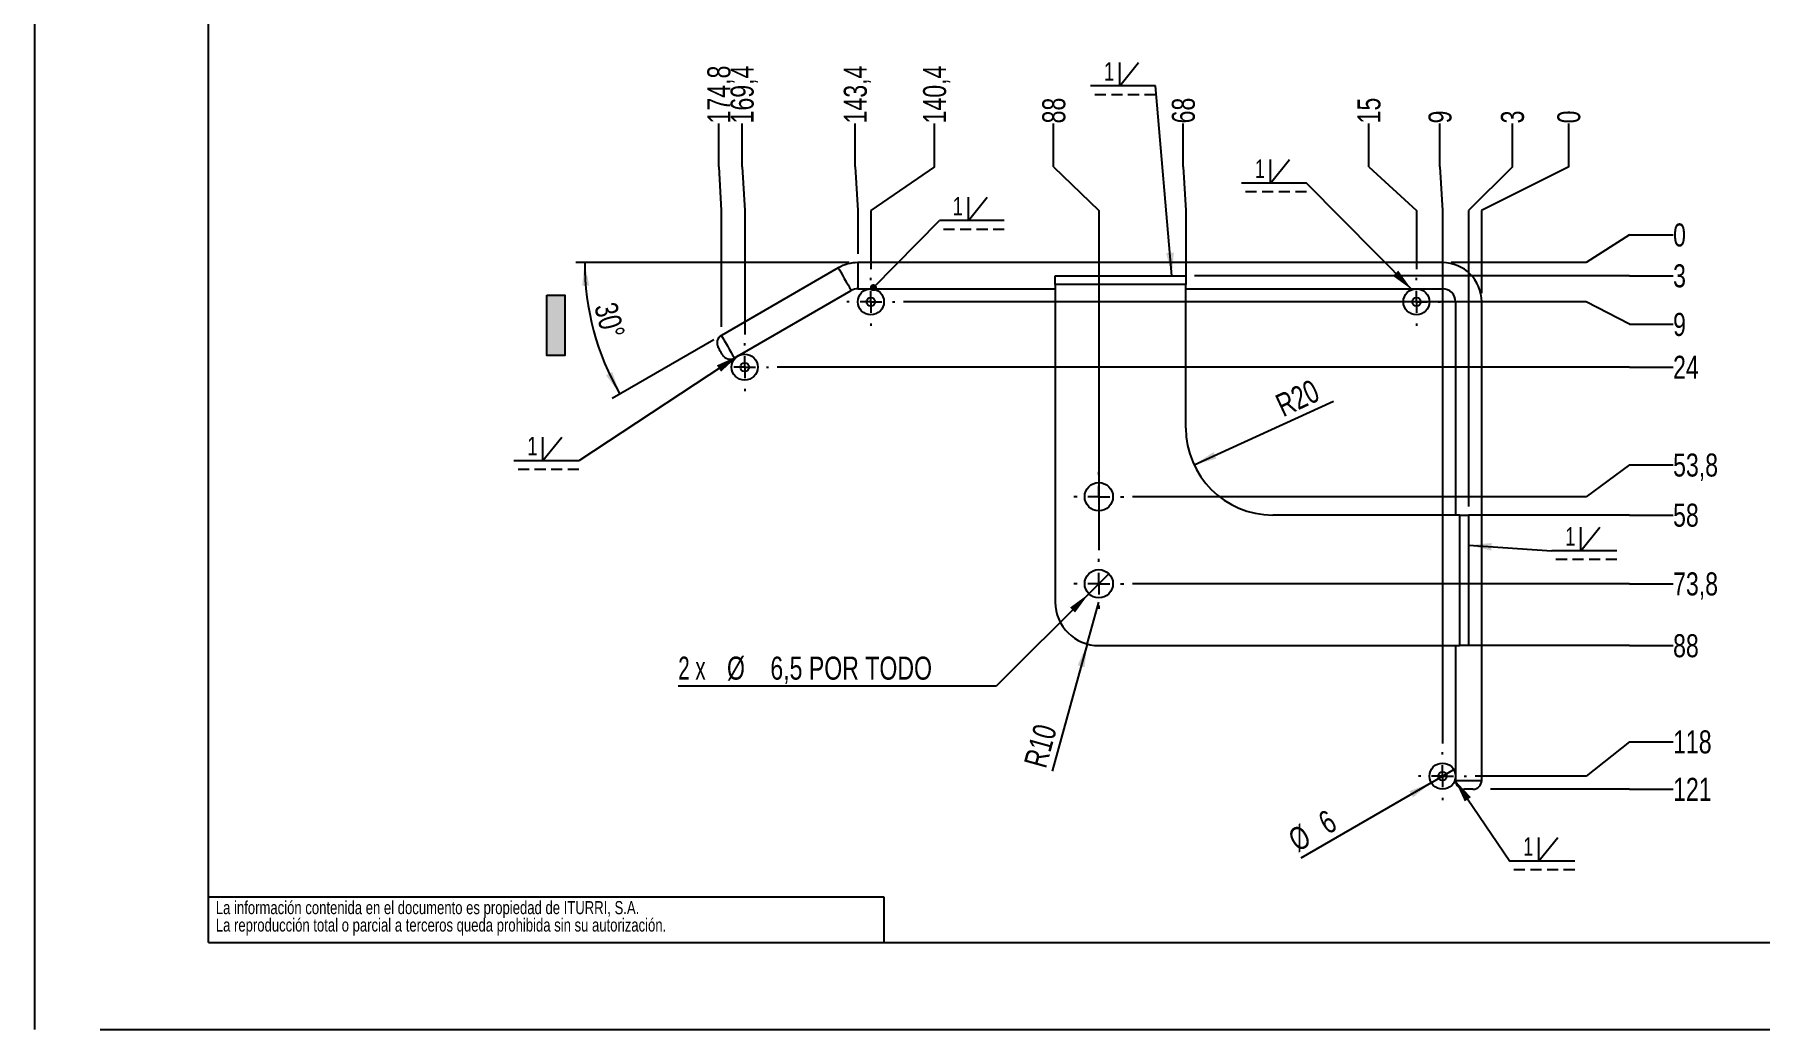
# Model space of a CAD drawing. Extents: x 0 to 992, y 0 to 594.
# Drawn here: x 0 to 396.5, y 0 to 228.6 of the extents above; entities that cross this region are included whole.
import ezdxf

# ---------------------------------------------------------------- set-up
doc = ezdxf.new("R2010")
doc.units = 0
doc.header["$LTSCALE"] = 2
doc.linetypes.add('HIDDEN', pattern=[1.905, 1.27, -0.635])
doc.layers.get('0').update_dxf_attribs({"linetype": 'CONTINUOUS'})
doc.layers.add('FORMATO', color=7, linetype='CONTINUOUS')
doc.layers.add('SLD-0', color=179, linetype='CONTINUOUS')
doc.styles.add('SLDTEXTSTYLE1', font='TXT', dxfattribs={"width": 0.75})
doc.styles.add('SLDTEXTSTYLE2', font='TXT', dxfattribs={"width": 0.666667})
doc.dimstyles.new('SLDDIMSTYLE0', dxfattribs={"dimtxt": 5.291667, "dimasz": 5.291667, "dimexe": 0, "dimexo": 0.0625, "dimgap": 1.322917, "dimtad": 0, "dimtih": 1, "dimtoh": 1, "dimdec": 0, "dimrnd": 1e-09, "dimdsep": 46, "dimtxsty": 'SLDTEXTSTYLE1', "dimblk1": 'NONE', "dimblk2": 'NONE', "dimsah": 1, "dimcen": 0.09, "dimadec": 0, "dimazin": 0, "dimtfac": 1, "dimtdec": 0, "dimtofl": 0, "dimtmove": 0, "dimatfit": 3, "dimldrblk": 'NONE', "dimfxl": 1, "dimtolj": 1, "dimtzin": 12, "dimarcsym": 0})
doc.dimstyles.new('SLDDIMSTYLE1', dxfattribs={"dimtxt": 5.291667, "dimasz": 5.291667, "dimexe": 0, "dimexo": 0.0625, "dimgap": 1.322917, "dimtad": 0, "dimtih": 1, "dimtoh": 1, "dimdec": 1, "dimrnd": 1e-09, "dimzin": 12, "dimdsep": 46, "dimtxsty": 'SLDTEXTSTYLE1', "dimblk1": 'NONE', "dimblk2": 'NONE', "dimsah": 1, "dimcen": 0.09, "dimadec": 0, "dimazin": 0, "dimtfac": 1, "dimtdec": 1, "dimtofl": 0, "dimtmove": 0, "dimatfit": 3, "dimldrblk": 'NONE', "dimfxl": 1, "dimtolj": 1, "dimtzin": 12, "dimarcsym": 0})
doc.dimstyles.new('SLDDIMSTYLE2', dxfattribs={"dimtxt": 5.291667, "dimasz": 5.291667, "dimexe": 0, "dimexo": 0.0625, "dimgap": 1.322917, "dimtad": 1, "dimdec": 1, "dimrnd": 1e-09, "dimzin": 12, "dimdsep": 46, "dimtxsty": 'SLDTEXTSTYLE1', "dimsah": 1, "dimcen": 0, "dimadec": 0, "dimazin": 0, "dimtfac": 1, "dimtdec": 1, "dimtofl": 0, "dimtmove": 0, "dimatfit": 3, "dimfxl": 1, "dimtolj": 1, "dimtzin": 12, "dimarcsym": 0})
doc.dimstyles.new('SLDDIMSTYLE3', dxfattribs={"dimtxt": 0.18, "dimasz": 5.291667, "dimexe": 0, "dimexo": 0.0625, "dimgap": 0, "dimtad": 0, "dimtih": 1, "dimtoh": 1, "dimdec": 0, "dimrnd": 1e-09, "dimzin": 0, "dimdsep": 46, "dimtxsty": 'Standard', "dimsah": 1, "dimcen": 0.09, "dimadec": 0, "dimazin": 0, "dimtfac": 5.291667, "dimtdec": 0, "dimtofl": 0, "dimtmove": 0, "dimatfit": 3, "dimfxl": 1, "dimtolj": 1, "dimtzin": 0, "dimarcsym": 0})
doc.dimstyles.new('SLDDIMSTYLE4', dxfattribs={"dimtxt": 5.291667, "dimasz": 5.291667, "dimexe": 0, "dimexo": 0.0625, "dimgap": 1.322917, "dimtad": 0, "dimtih": 1, "dimtoh": 1, "dimdec": 1, "dimrnd": 1e-09, "dimzin": 12, "dimdsep": 46, "dimtxsty": 'SLDTEXTSTYLE1', "dimblk1": 'NONE', "dimsah": 1, "dimcen": 0, "dimadec": 0, "dimazin": 0, "dimtfac": 1, "dimtdec": 1, "dimtmove": 0, "dimatfit": 3, "dimldrblk": 'NONE', "dimfxl": 1, "dimtolj": 1, "dimtzin": 12, "dimarcsym": 0})
doc.dimstyles.new('SLDDIMSTYLE5', dxfattribs={"dimtxt": 5.291667, "dimasz": 5.291667, "dimexe": 0, "dimexo": 0.0625, "dimgap": 1.322917, "dimtad": 1, "dimdec": 1, "dimrnd": 1e-09, "dimzin": 12, "dimdsep": 46, "dimtxsty": 'SLDTEXTSTYLE1', "dimsah": 1, "dimcen": 0, "dimadec": 0, "dimazin": 0, "dimtfac": 1, "dimtdec": 1, "dimtofl": 0, "dimtmove": 1, "dimatfit": 3, "dimfxl": 1, "dimtolj": 1, "dimtzin": 12, "dimarcsym": 0})
doc.dimstyles.new('SLDDIMSTYLE6', dxfattribs={"dimtxt": 5.291667, "dimasz": 5.291667, "dimexe": 0, "dimexo": 0.0625, "dimgap": 1.322917, "dimtad": 1, "dimdec": 1, "dimrnd": 1e-09, "dimzin": 12, "dimdsep": 46, "dimtxsty": 'SLDTEXTSTYLE1', "dimblk1": 'NONE', "dimsah": 1, "dimcen": 0, "dimadec": 0, "dimazin": 0, "dimtfac": 1, "dimtdec": 1, "dimtmove": 0, "dimatfit": 3, "dimldrblk": 'NONE', "dimfxl": 1, "dimtolj": 1, "dimtzin": 12, "dimarcsym": 0})
doc.dimstyles.new('SLDDIMSTYLE7', dxfattribs={"dimtxt": 5.291667, "dimasz": 5.291667, "dimexe": 0, "dimexo": 0.0625, "dimgap": 1.322917, "dimtad": 1, "dimdec": 4, "dimlfac": 2, "dimzin": 12, "dimdsep": 46, "dimtxsty": 'SLDTEXTSTYLE1', "dimsah": 1, "dimcen": 0.09, "dimadec": 0, "dimazin": 0, "dimtfac": 1, "dimtofl": 0, "dimtmove": 0, "dimatfit": 3, "dimfxl": 1, "dimtolj": 1, "dimtzin": 12, "dimarcsym": 0})
doc.dimstyles.new('SLDDIMSTYLE8', dxfattribs={"dimtxt": 0.18, "dimasz": 1.628205, "dimexe": 0, "dimexo": 0.0625, "dimgap": 0, "dimtad": 0, "dimtih": 1, "dimtoh": 1, "dimdec": 0, "dimrnd": 1e-09, "dimzin": 0, "dimdsep": 46, "dimtxsty": 'Standard', "dimblk1": 'DOT', "dimblk2": 'DOT', "dimsah": 1, "dimcen": 0.09, "dimadec": 0, "dimazin": 0, "dimtfac": 1.628205, "dimtdec": 0, "dimtofl": 0, "dimtmove": 0, "dimatfit": 3, "dimldrblk": 'DOT', "dimfxl": 1, "dimtolj": 1, "dimtzin": 0, "dimarcsym": 0})

# ---------------------------------------------------------------- blocks, each defined once
blk = doc.blocks.new('SW_NOTE_0_3')
at = {"layer": 'SLD-0', "color": 0, "char_height": 3, "attachment_point": 1, "style": 'SLDTEXTSTYLE1'}
for s, insert in [('La información contenida en el documento es propiedad de ITURRI, S.A.', (0, 3.86)), ('La reproducción total o parcial a terceros queda prohibida sin su autorización.', (0, -0.14))]:
    blk.add_mtext(s, dxfattribs=dict(at, insert=insert))
blk = doc.blocks.new('_D_10')
at = {"layer": 'FORMATO', "transparency": 16777216}
for p, q in [((352.64, 198.21), (352.64, 208.21)), ((352.64, 198.21), (332.64, 188.21)), ((332.64, 188.21), (332.64, 169.21))]:
    blk.add_line(p, q, dxfattribs=at)
at = {"layer": 'FORMATO', "transparency": 16777216, "insert": (350.02, 208.21), "char_height": 5.29, "attachment_point": 1, "rotation": 90, "style": 'SLDTEXTSTYLE1'}
blk.add_mtext('0', dxfattribs=at)
blk = doc.blocks.new('_NONE')
blk = doc.blocks.new('_D_11')
at = {"layer": 'FORMATO', "color": 7, "transparency": 16777216}
for p, q in [((339.69, 198.21), (339.69, 208.21)), ((339.69, 198.21), (329.64, 188.21)), ((329.64, 188.21), (329.64, 120.21))]:
    blk.add_line(p, q, dxfattribs=at)
at = {"layer": 'FORMATO', "color": 7, "transparency": 16777216, "insert": (337.07, 208.21), "char_height": 5.29, "attachment_point": 1, "rotation": 90, "style": 'SLDTEXTSTYLE1'}
blk.add_mtext('3', dxfattribs=at)
blk = doc.blocks.new('_D_12')
at = {"layer": 'FORMATO', "color": 7, "transparency": 16777216}
for p, q in [((323.03, 198.21), (323.03, 208.21)), ((323.03, 198.21), (323.64, 188.21)), ((323.64, 188.21), (323.64, 65.71))]:
    blk.add_line(p, q, dxfattribs=at)
at = {"layer": 'FORMATO', "color": 7, "transparency": 16777216, "insert": (320.42, 208.21), "char_height": 5.29, "attachment_point": 1, "rotation": 90, "style": 'SLDTEXTSTYLE1'}
blk.add_mtext('9', dxfattribs=at)
blk = doc.blocks.new('_D_13')
at = {"layer": 'FORMATO', "color": 7, "transparency": 16777216}
for p, q in [((306.68, 198.21), (306.68, 208.21)), ((306.68, 198.21), (317.64, 188.21)), ((317.64, 188.21), (317.64, 174.71))]:
    blk.add_line(p, q, dxfattribs=at)
at = {"layer": 'FORMATO', "color": 7, "transparency": 16777216, "insert": (304.07, 208.21), "char_height": 5.292, "attachment_point": 1, "rotation": 90, "style": 'SLDTEXTSTYLE1'}
blk.add_mtext('15', dxfattribs=at)
blk = doc.blocks.new('_D_14')
at = {"layer": 'FORMATO', "color": 7, "transparency": 16777216}
for p, q in [((264.03, 198.21), (264.03, 208.21)), ((264.03, 198.21), (264.64, 188.21)), ((264.64, 188.21), (264.64, 173.21))]:
    blk.add_line(p, q, dxfattribs=at)
at = {"layer": 'FORMATO', "color": 7, "transparency": 16777216, "insert": (261.42, 208.21), "char_height": 5.292, "attachment_point": 1, "rotation": 90, "style": 'SLDTEXTSTYLE1'}
blk.add_mtext('68', dxfattribs=at)
blk = doc.blocks.new('_D_15')
at = {"layer": 'FORMATO', "color": 7, "transparency": 16777216}
for p, q in [((234.25, 198.21), (234.25, 208.21)), ((234.25, 198.21), (244.64, 188.21)), ((244.64, 188.21), (244.64, 110.18))]:
    blk.add_line(p, q, dxfattribs=at)
at = {"layer": 'FORMATO', "color": 7, "transparency": 16777216, "insert": (231.64, 208.21), "char_height": 5.292, "attachment_point": 1, "rotation": 90, "style": 'SLDTEXTSTYLE1'}
blk.add_mtext('88', dxfattribs=at)
blk = doc.blocks.new('_D_16')
at = {"layer": 'FORMATO', "color": 7, "transparency": 16777216}
for p, q in [((206.86, 198.21), (206.86, 208.21)), ((206.86, 198.21), (192.25, 188.21)), ((192.25, 188.21), (192.25, 174.71))]:
    blk.add_line(p, q, dxfattribs=at)
at = {"layer": 'FORMATO', "color": 7, "transparency": 16777216, "insert": (204.24, 208.21), "char_height": 5.292, "attachment_point": 1, "rotation": 90, "style": 'SLDTEXTSTYLE1'}
blk.add_mtext('140,4', dxfattribs=at)
blk = doc.blocks.new('_D_17')
at = {"layer": 'FORMATO', "color": 7, "transparency": 16777216}
for p, q in [((188.64, 198.21), (188.64, 208.21)), ((188.64, 198.21), (189.25, 188.21)), ((189.25, 188.21), (189.25, 178.21))]:
    blk.add_line(p, q, dxfattribs=at)
at = {"layer": 'FORMATO', "color": 7, "transparency": 16777216, "insert": (186.02, 208.21), "char_height": 5.292, "attachment_point": 1, "rotation": 90, "style": 'SLDTEXTSTYLE1'}
blk.add_mtext('143,4', dxfattribs=at)
blk = doc.blocks.new('_D_18')
at = {"layer": 'FORMATO', "color": 7, "transparency": 16777216}
for p, q in [((162.63, 198.21), (162.63, 208.21)), ((162.63, 198.21), (163.24, 188.21)), ((163.24, 188.21), (163.24, 159.7))]:
    blk.add_line(p, q, dxfattribs=at)
at = {"layer": 'FORMATO', "color": 7, "transparency": 16777216, "insert": (160.01, 208.21), "char_height": 5.292, "attachment_point": 1, "rotation": 90, "style": 'SLDTEXTSTYLE1'}
blk.add_mtext('169,4', dxfattribs=at)
blk = doc.blocks.new('_D_19')
at = {"layer": 'FORMATO', "color": 7, "transparency": 16777216}
for p, q in [((157.27, 198.21), (157.27, 208.21)), ((157.27, 198.21), (157.87, 188.21)), ((157.87, 188.21), (157.87, 161.49))]:
    blk.add_line(p, q, dxfattribs=at)
at = {"layer": 'FORMATO', "color": 7, "transparency": 16777216, "insert": (154.65, 208.21), "char_height": 5.292, "attachment_point": 1, "rotation": 90, "style": 'SLDTEXTSTYLE1'}
blk.add_mtext('174,8', dxfattribs=at)
blk = doc.blocks.new('_D_20')
at = {"layer": 'FORMATO', "transparency": 16777216}
for p, q in [((366.64, 182.61), (356.64, 176.21)), ((366.64, 182.61), (376.64, 182.61)), ((356.64, 176.21), (325.64, 176.21))]:
    blk.add_line(p, q, dxfattribs=at)
at = {"layer": 'FORMATO', "transparency": 16777216, "insert": (376.64, 185.22), "char_height": 5.29, "attachment_point": 1, "style": 'SLDTEXTSTYLE1'}
blk.add_mtext('0', dxfattribs=at)
blk = doc.blocks.new('_D_21')
at = {"layer": 'FORMATO', "color": 7, "transparency": 16777216}
for p, q in [((356.64, 173.21), (266.64, 173.21)), ((366.64, 173.21), (356.64, 173.21)), ((366.64, 173.21), (376.64, 173.21))]:
    blk.add_line(p, q, dxfattribs=at)
at = {"layer": 'FORMATO', "color": 7, "transparency": 16777216, "insert": (376.64, 175.83), "char_height": 5.29, "attachment_point": 1, "style": 'SLDTEXTSTYLE1'}
blk.add_mtext('3', dxfattribs=at)
blk = doc.blocks.new('_D_22')
at = {"layer": 'FORMATO', "color": 7, "transparency": 16777216}
for p, q in [((356.64, 167.21), (199.75, 167.21)), ((366.64, 162.04), (356.64, 167.21)), ((366.64, 162.04), (376.64, 162.04))]:
    blk.add_line(p, q, dxfattribs=at)
at = {"layer": 'FORMATO', "color": 7, "transparency": 16777216, "insert": (376.64, 164.66), "char_height": 5.29, "attachment_point": 1, "style": 'SLDTEXTSTYLE1'}
blk.add_mtext('9', dxfattribs=at)
blk = doc.blocks.new('_D_23')
at = {"layer": 'FORMATO', "color": 7, "transparency": 16777216}
for p, q in [((356.64, 152.2), (170.74, 152.2)), ((366.64, 152.2), (356.64, 152.2)), ((366.64, 152.2), (376.64, 152.2))]:
    blk.add_line(p, q, dxfattribs=at)
at = {"layer": 'FORMATO', "color": 7, "transparency": 16777216, "insert": (376.64, 154.81), "char_height": 5.292, "attachment_point": 1, "style": 'SLDTEXTSTYLE1'}
blk.add_mtext('24', dxfattribs=at)
blk = doc.blocks.new('_D_24')
at = {"layer": 'FORMATO', "color": 7, "transparency": 16777216}
for p, q in [((366.64, 129.73), (356.64, 122.43)), ((366.64, 129.73), (376.64, 129.73)), ((356.64, 122.43), (252.39, 122.43))]:
    blk.add_line(p, q, dxfattribs=at)
at = {"layer": 'FORMATO', "color": 7, "transparency": 16777216, "insert": (376.64, 132.35), "char_height": 5.292, "attachment_point": 1, "style": 'SLDTEXTSTYLE1'}
blk.add_mtext('53,8', dxfattribs=at)
blk = doc.blocks.new('_D_25')
at = {"layer": 'FORMATO', "color": 7, "transparency": 16777216}
for p, q in [((356.64, 118.21), (329.64, 118.21)), ((366.64, 118.21), (356.64, 118.21)), ((366.64, 118.21), (376.64, 118.21))]:
    blk.add_line(p, q, dxfattribs=at)
at = {"layer": 'FORMATO', "color": 7, "transparency": 16777216, "insert": (376.64, 120.83), "char_height": 5.292, "attachment_point": 1, "style": 'SLDTEXTSTYLE1'}
blk.add_mtext('58', dxfattribs=at)
blk = doc.blocks.new('_D_26')
at = {"layer": 'FORMATO', "color": 7, "transparency": 16777216}
for p, q in [((356.64, 102.43), (252.39, 102.43)), ((366.64, 102.43), (356.64, 102.43)), ((366.64, 102.43), (376.64, 102.43))]:
    blk.add_line(p, q, dxfattribs=at)
at = {"layer": 'FORMATO', "color": 7, "transparency": 16777216, "insert": (376.64, 105.04), "char_height": 5.292, "attachment_point": 1, "style": 'SLDTEXTSTYLE1'}
blk.add_mtext('73,8', dxfattribs=at)
blk = doc.blocks.new('_D_27')
at = {"layer": 'FORMATO', "color": 7, "transparency": 16777216}
for p, q in [((356.64, 88.21), (329.64, 88.21)), ((366.64, 88.21), (356.64, 88.21)), ((366.64, 88.21), (376.64, 88.21))]:
    blk.add_line(p, q, dxfattribs=at)
at = {"layer": 'FORMATO', "color": 7, "transparency": 16777216, "insert": (376.64, 90.83), "char_height": 5.292, "attachment_point": 1, "style": 'SLDTEXTSTYLE1'}
blk.add_mtext('88', dxfattribs=at)
blk = doc.blocks.new('_D_28')
at = {"layer": 'FORMATO', "color": 7, "transparency": 16777216}
for p, q in [((366.64, 66.13), (356.64, 58.21)), ((366.64, 66.13), (376.64, 66.13)), ((356.64, 58.21), (331.14, 58.21))]:
    blk.add_line(p, q, dxfattribs=at)
at = {"layer": 'FORMATO', "color": 7, "transparency": 16777216, "insert": (376.64, 68.74), "char_height": 5.292, "attachment_point": 1, "style": 'SLDTEXTSTYLE1'}
blk.add_mtext('118', dxfattribs=at)
blk = doc.blocks.new('_D_29')
at = {"layer": 'FORMATO', "color": 7, "transparency": 16777216}
for p, q in [((356.64, 55.21), (334.64, 55.21)), ((366.64, 55.21), (356.64, 55.21)), ((366.64, 55.21), (376.64, 55.21))]:
    blk.add_line(p, q, dxfattribs=at)
at = {"layer": 'FORMATO', "color": 7, "transparency": 16777216, "insert": (376.64, 57.83), "char_height": 5.292, "attachment_point": 1, "style": 'SLDTEXTSTYLE1'}
blk.add_mtext('121', dxfattribs=at)
blk = doc.blocks.new('_D_30')
at = {"layer": 'FORMATO', "transparency": 16777216}
for p, q in [((246.94, 104.72), (242.34, 100.13)), ((242.34, 100.13), (221.08, 78.86)), ((221.08, 78.86), (147.97, 78.86))]:
    blk.add_line(p, q, dxfattribs=at)
blk.add_solid([(242.34, 100.13), (238.03, 96.96), (239.18, 95.81)], dxfattribs=at)
at = {"layer": 'FORMATO', "transparency": 16777216, "attachment_point": 1}
for s, insert, char_height, style in [('2 x', (147.97, 85.68), 5.292, 'SLDTEXTSTYLE2'), ('%%c', (159.17, 85.68), 5.292, 'SLDTEXTSTYLE1'), ('6,5 POR TODO', (169.14, 85.68), 5.2917, 'SLDTEXTSTYLE1')]:
    blk.add_mtext(s, dxfattribs=dict(at, insert=insert, char_height=char_height, style=style))
blk = doc.blocks.new('_D_31')
at = {"layer": 'FORMATO', "color": 7, "transparency": 16777216}
for q in [(244.64, 98.21), (233.89, 59.37)]:
    blk.add_line((241.98, 88.58), q, dxfattribs=at)
blk.add_solid([(241.98, 88.58), (239.78, 83.69), (241.35, 83.26)], dxfattribs=at)
at = {"layer": 'FORMATO', "color": 7, "transparency": 16777216, "insert": (227.35, 61.18), "char_height": 5.292, "attachment_point": 1, "rotation": 74.5345, "style": 'SLDTEXTSTYLE1'}
blk.add_mtext('R10', dxfattribs=at)
blk = doc.blocks.new('_D_32')
at = {"layer": 'FORMATO', "color": 7, "transparency": 16777216}
blk.add_line((266.52, 129.75), (298.61, 144.38), dxfattribs=at)
blk.add_solid([(266.52, 129.75), (271.68, 131.2), (271, 132.68)], dxfattribs=at)
at = {"layer": 'FORMATO', "color": 7, "transparency": 16777216, "insert": (284.76, 145.44), "char_height": 5.292, "attachment_point": 1, "rotation": 25.0482, "style": 'SLDTEXTSTYLE1'}
blk.add_mtext('R20', dxfattribs=at)
blk = doc.blocks.new('_D_33')
at = {"layer": 'FORMATO', "color": 7, "transparency": 16777216}
for q in [(326.24, 59.71), (291.05, 39.39)]:
    blk.add_line((321.04, 56.71), q, dxfattribs=at)
blk.add_solid([(321.04, 56.71), (316.05, 54.77), (316.87, 53.36)], dxfattribs=at)
at = {"layer": 'FORMATO', "color": 7, "transparency": 16777216, "attachment_point": 1, "rotation": 30, "style": 'SLDTEXTSTYLE1'}
for s, insert, char_height in [('6', (294.57, 49.26), 5.29), ('%%c', (287.66, 45.27), 5.292)]:
    blk.add_mtext(s, dxfattribs=dict(at, insert=insert, char_height=char_height))
blk = doc.blocks.new('_D_34')
at = {"layer": 'FORMATO', "color": 7, "transparency": 16777216}
for p, q in [((187.25, 176.21), (124.46, 176.21)), ((156.14, 158.49), (132.81, 145.02))]:
    blk.add_line(p, q, dxfattribs=at)
blk.add_arc((186.84, 176.21), 60.38, 180, 210, dxfattribs=at)
for points in [[(126.46, 176.21), (125.87, 170.89), (127.5, 170.96)], [(134.55, 146.02), (132.83, 151.09), (131.38, 150.34)]]:
    blk.add_solid(points, dxfattribs=at)
at = {"layer": 'FORMATO', "color": 7, "transparency": 16777216, "insert": (133.73, 167.49), "char_height": 5.292, "attachment_point": 1, "rotation": 285, "style": 'SLDTEXTSTYLE1'}
blk.add_mtext('30°', dxfattribs=at)
blk = doc.blocks.new('SW_CENTERMARKSYMBOL_3')
at = {"layer": 'FORMATO', "color": 0}
for p, q in [((0, 5), (0, 5.75)), ((-5, 0), (-5.75, 0)), ((0, 0), (-2.5, 0)), ((0, 0), (0, 2.5)), ((0, 0), (0, -2.5)), ((0, 0), (2.5, 0)), ((5, 0), (5.75, 0)), ((0, -5), (0, -5.75))]:
    blk.add_line(p, q, dxfattribs=at)
blk = doc.blocks.new('SW_CENTERMARKSYMBOL_4')
at = {"layer": 'FORMATO', "color": 0}
for p, q in [((0, 5), (0, 5.75)), ((-5, 0), (-5.75, 0)), ((0, 0), (-2.5, 0)), ((0, 0), (0, 2.5)), ((0, 0), (0, -2.5)), ((0, 0), (2.5, 0)), ((5, 0), (5.75, 0)), ((0, -5), (0, -5.75))]:
    blk.add_line(p, q, dxfattribs=at)
blk = doc.blocks.new('SW_CENTERMARKSYMBOL_5')
at = {"layer": 'FORMATO', "color": 0}
for p, q in [((0, 5), (0, 5.5)), ((-5, 0), (-5.5, 0)), ((0, 0), (-2.5, 0)), ((0, 0), (0, 2.5)), ((0, 0), (0, -2.5)), ((0, 0), (2.5, 0)), ((5, 0), (5.5, 0)), ((0, -5), (0, -5.5))]:
    blk.add_line(p, q, dxfattribs=at)
blk = doc.blocks.new('SW_CENTERMARKSYMBOL_6')
at = {"layer": 'FORMATO', "color": 0}
for p, q in [((0, 5), (0, 5.5)), ((-5, 0), (-5.5, 0)), ((0, 0), (-2.5, 0)), ((0, 0), (0, 2.5)), ((0, 0), (0, -2.5)), ((0, 0), (2.5, 0)), ((5, 0), (5.5, 0)), ((0, -5), (0, -5.5))]:
    blk.add_line(p, q, dxfattribs=at)
blk = doc.blocks.new('SW_CENTERMARKSYMBOL_7')
at = {"layer": 'FORMATO', "color": 0}
for p, q in [((0, 5), (0, 5.5)), ((-5, 0), (-5.5, 0)), ((0, 0), (-2.5, 0)), ((0, 0), (0, 2.5)), ((0, 0), (0, -2.5)), ((0, 0), (2.5, 0)), ((5, 0), (5.5, 0)), ((0, -5), (0, -5.5))]:
    blk.add_line(p, q, dxfattribs=at)
blk = doc.blocks.new('SW_CENTERMARKSYMBOL_8')
at = {"layer": 'FORMATO', "color": 0}
for p, q in [((0, 5), (0, 5.5)), ((-5, 0), (-5.5, 0)), ((0, 0), (-2.5, 0)), ((0, 0), (0, 2.5)), ((0, 0), (0, -2.5)), ((0, 0), (2.5, 0)), ((5, 0), (5.5, 0)), ((0, -5), (0, -5.5))]:
    blk.add_line(p, q, dxfattribs=at)
blk = doc.blocks.new('SW_SYMBOL_WELD_BUSB')
at = {"layer": 'FORMATO', "color": 0}
for q in [(400, 2000), (2000, 2000)]:
    blk.add_line((400, 0), q, dxfattribs=at)
blk = doc.blocks.new('SW_WELDSYMBOL_2')
at = {"layer": 'FORMATO', "color": 0}
blk.add_line((0, 0), (-14.93, 0), dxfattribs=at)
at = {"layer": 'FORMATO', "color": 0, "linetype": 'HIDDEN'}
blk.add_line((0, -2), (-14.93, -2), dxfattribs=at)
at = {"layer": 'FORMATO', "color": 0, "xscale": 0.0027037109375, "yscale": 0.0027037109375, "zscale": 0.0027037109375}
blk.add_blockref('SW_SYMBOL_WELD_BUSB', (-9.32, 0.02), dxfattribs=at)
at = {"layer": 'FORMATO', "color": 0, "insert": (-11.86, 5.46), "char_height": 4.23, "attachment_point": 1, "style": 'SLDTEXTSTYLE1'}
blk.add_mtext('1', dxfattribs=at)
blk = doc.blocks.new('SW_WELDSYMBOL_3')
at = {"layer": 'FORMATO', "color": 0}
blk.add_line((14.93, 0), (0, 0), dxfattribs=at)
at = {"layer": 'FORMATO', "color": 0, "linetype": 'HIDDEN'}
blk.add_line((14.93, -2), (0, -2), dxfattribs=at)
at = {"layer": 'FORMATO', "color": 0, "xscale": 0.0027037109375, "yscale": 0.0027037109375, "zscale": 0.0027037109375}
blk.add_blockref('SW_SYMBOL_WELD_BUSB', (5.61, 0.02), dxfattribs=at)
at = {"layer": 'FORMATO', "color": 0, "insert": (3.07, 5.46), "char_height": 4.23, "attachment_point": 1, "style": 'SLDTEXTSTYLE1'}
blk.add_mtext('1', dxfattribs=at)
blk = doc.blocks.new('_DOT')
at = {"color": 0, "linetype": 'ByBlock'}
blk.add_line((-0.5, 0), (-1, 0), dxfattribs=at)
at = {"color": 0, "linetype": 'ByBlock', "const_width": 0.5}
blk.add_lwpolyline([(-0.25, 0, 1), (0.25, 0, 1)], format="xyb", close=True, dxfattribs=at)
blk = doc.blocks.new('SW_WELDSYMBOL_4')
at = {"layer": 'FORMATO', "color": 0}
blk.add_line((0, 0), (-14.93, 0), dxfattribs=at)
at = {"layer": 'FORMATO', "color": 0, "linetype": 'HIDDEN'}
blk.add_line((0, -2), (-14.93, -2), dxfattribs=at)
at = {"layer": 'FORMATO', "color": 0, "xscale": 0.0027037109375, "yscale": 0.0027037109375, "zscale": 0.0027037109375}
blk.add_blockref('SW_SYMBOL_WELD_BUSB', (-9.32, 0.02), dxfattribs=at)
at = {"layer": 'FORMATO', "color": 0, "insert": (-11.86, 5.46), "char_height": 4.23, "attachment_point": 1, "style": 'SLDTEXTSTYLE1'}
blk.add_mtext('1', dxfattribs=at)
blk = doc.blocks.new('SW_WELDSYMBOL_5')
at = {"layer": 'FORMATO', "color": 0}
blk.add_line((14.93, 0), (0, 0), dxfattribs=at)
at = {"layer": 'FORMATO', "color": 0, "linetype": 'HIDDEN'}
blk.add_line((14.93, -2), (0, -2), dxfattribs=at)
at = {"layer": 'FORMATO', "color": 0, "xscale": 0.0027037109375, "yscale": 0.0027037109375, "zscale": 0.0027037109375}
blk.add_blockref('SW_SYMBOL_WELD_BUSB', (5.61, 0.02), dxfattribs=at)
at = {"layer": 'FORMATO', "color": 0, "insert": (3.07, 5.46), "char_height": 4.23, "attachment_point": 1, "style": 'SLDTEXTSTYLE1'}
blk.add_mtext('1', dxfattribs=at)
blk = doc.blocks.new('SW_WELDSYMBOL_6')
at = {"layer": 'FORMATO', "color": 0}
blk.add_line((14.93, 0), (0, 0), dxfattribs=at)
at = {"layer": 'FORMATO', "color": 0, "linetype": 'HIDDEN'}
blk.add_line((14.93, -2), (0, -2), dxfattribs=at)
at = {"layer": 'FORMATO', "color": 0, "xscale": 0.0027037109375, "yscale": 0.0027037109375, "zscale": 0.0027037109375}
blk.add_blockref('SW_SYMBOL_WELD_BUSB', (5.61, 0.02), dxfattribs=at)
at = {"layer": 'FORMATO', "color": 0, "insert": (3.07, 5.46), "char_height": 4.23, "attachment_point": 1, "style": 'SLDTEXTSTYLE1'}
blk.add_mtext('1', dxfattribs=at)
blk = doc.blocks.new('SW_WELDSYMBOL_7')
at = {"layer": 'FORMATO', "color": 0}
blk.add_line((0, 0), (-14.93, 0), dxfattribs=at)
at = {"layer": 'FORMATO', "color": 0, "linetype": 'HIDDEN'}
blk.add_line((0, -2), (-14.93, -2), dxfattribs=at)
at = {"layer": 'FORMATO', "color": 0, "xscale": 0.0027037109375, "yscale": 0.0027037109375, "zscale": 0.0027037109375}
blk.add_blockref('SW_SYMBOL_WELD_BUSB', (-9.32, 0.02), dxfattribs=at)
at = {"layer": 'FORMATO', "color": 0, "insert": (-11.86, 5.46), "char_height": 4.23, "attachment_point": 1, "style": 'SLDTEXTSTYLE1'}
blk.add_mtext('1', dxfattribs=at)

msp = doc.modelspace()

# ---------------------------------------------------------------- hatches: boundary and pattern name
h = msp.add_hatch(color=256)
h.set_gradient(color1=(0, 255, 0), color2=(0, 255, 0), tint=1)
h.paths.add_polyline_path([(121.899872, 168.775885), (117.794091, 168.775885), (117.794091, 154.847265), (121.899872, 154.847265)])

# ---------------------------------------------------------------- linework, layer by layer
at = {"color": 7, "linetype": 'Continuous'}
for p, q in [((0, 594), (0, -0.002698)), ((40, 20), (40, 574)), ((184.749997, 175.007255), (157.874352, 159.490594)), ((323.642302, 176.213027), (189.249999, 176.213027)), ((234.642303, 171.213025), (234.642303, 173.213029)), ((234.642303, 173.213029), (264.642305, 173.213029)), ((264.642305, 171.213025), (234.642303, 171.213025)), ((234.642303, 171.213025), (234.642303, 98.213029)), ((264.642305, 173.213029), (264.642305, 171.213025)), ((264.642305, 138.213025), (264.642305, 171.213025)), ((161.740384, 154.794441), (187.750003, 169.811101)), ((189.249999, 170.21303), (192.24999, 170.21303)), ((192.24999, 170.21303), (234.642303, 170.21303)), ((264.642305, 170.21303), (317.642302, 170.21303)), ((317.642302, 170.21303), (323.642302, 170.21303)), ((326.642302, 167.213031), (326.642302, 118.213029)), ((332.642302, 57.213028), (332.642302, 167.213031)), ((160.874358, 154.294447), (161.740384, 154.794441)), ((327.642302, 118.213029), (284.6423, 118.213029)), ((327.642302, 88.213028), (327.642302, 118.213029)), ((327.642302, 118.213029), (329.642302, 118.213029)), ((329.642302, 118.213029), (329.642302, 88.213028)), ((244.642301, 88.213028), (327.642302, 88.213028)), ((326.642302, 88.213028), (326.642302, 58.213028)), ((329.642302, 88.213028), (327.642302, 88.213028)), ((326.642302, 58.213028), (326.642302, 57.213028)), ((330.642302, 55.213028), (328.642302, 55.213028)), ((40, 20), (820, 20)), ((15.061237, 0), (840, 0))]:
    msp.add_line(p, q, dxfattribs=at)
at = {"color": 8, "linetype": 'Continuous'}
for p, q in [((189.249999, 176.213027), (189.249999, 170.21303)), ((323.642302, 176.213027), (323.642302, 170.21303)), ((332.642302, 167.213031), (326.642302, 167.213031)), ((326.642302, 57.213028), (332.642302, 57.213028))]:
    msp.add_line(p, q, dxfattribs=at)
at = {"color": 8, "linetype": 'Continuous', "flags": 128}
for points in [[(184.749997, 175.007255), (184.816635, 174.891831), (185.010633, 174.55581), (185.314766, 174.029053), (185.701988, 173.358367), (186.137906, 172.603333), (186.583779, 171.831058), (186.999998, 171.11014), (187.349579, 170.504653), (187.601453, 170.068392), (187.733239, 169.840121), (187.750003, 169.811101)], [(157.874352, 159.490594), (157.94099, 159.37517), (158.134988, 159.039148), (158.439121, 158.512392), (158.826343, 157.841706), (159.262261, 157.086672), (159.708134, 156.314397), (160.124353, 155.593478), (160.473934, 154.987992), (160.725809, 154.551731), (160.857594, 154.32346), (160.874358, 154.294447)]]:
    msp.add_lwpolyline(points, dxfattribs=at)
msp.add_lwpolyline([(117.794091, 168.775885), (121.899872, 168.775885), (121.899872, 154.847265), (117.794091, 154.847265)], close=True)
at = {"color": 7, "linetype": 'Continuous', "flags": 128}
msp.add_lwpolyline([(158.142305, 155.026497), (158.104247, 155.092419), (157.995856, 155.280144), (157.833642, 155.561106), (157.642296, 155.892522), (157.450965, 156.223932), (157.288751, 156.504893), (157.18036, 156.692625), (157.142303, 156.758548)], dxfattribs=at)
at = {"color": 7, "linetype": 'Continuous'}
for centre, radius in [((192.249997, 167.213028), 3), ((192.249997, 167.213028), 1), ((317.642302, 167.213028), 3), ((317.642302, 167.213028), 1), ((163.240378, 152.196367), 3), ((163.240378, 152.196367), 1), ((244.642302, 122.426347), 3.25), ((244.642302, 102.426347), 3.25), ((323.642302, 58.213028), 3), ((323.642302, 58.213028), 1)]:
    msp.add_circle(centre, radius, dxfattribs=at)
for centre, radius, start, end in [((189.249997, 167.213028), 9, 90, 120), ((323.642302, 167.213028), 9, 0, 90), ((189.249997, 167.213028), 3, 90, 120), ((323.642302, 167.213028), 3, 0, 90), ((158.874353, 157.758545), 2, 120, 210), ((159.874353, 156.026494), 2, 210, 300), ((284.642302, 138.213028), 20, 180, 270), ((244.642302, 98.213028), 10, 180, 270), ((328.642302, 57.213028), 2, 180, 270), ((330.642302, 57.213028), 2, 270, 0)]:
    msp.add_arc(centre, radius, start, end, dxfattribs=at)
at = {"layer": 'SLD-0'}
for p, q in [((40.004436, 30.490309), (195.257346, 30.490309)), ((195.257346, 30.490309), (195.257346, 20))]:
    msp.add_line(p, q, dxfattribs=at)

# ---------------------------------------------------------------- block references
at = {"layer": 'FORMATO', "color": 7}
for name, p in [('SW_WELDSYMBOL_2', (257.689086, 216.807236)), ('SW_WELDSYMBOL_7', (292.350853, 194.457994)), ('SW_WELDSYMBOL_3', (207.981637, 185.864319)), ('SW_CENTERMARKSYMBOL_6', (192.249997, 167.213028)), ('SW_CENTERMARKSYMBOL_5', (317.642302, 167.213028)), ('SW_CENTERMARKSYMBOL_7', (163.240378, 152.196367)), ('SW_WELDSYMBOL_4', (125.118377, 130.691028)), ('SW_CENTERMARKSYMBOL_3', (244.642302, 122.426347)), ('SW_WELDSYMBOL_5', (348.763627, 109.970737)), ('SW_CENTERMARKSYMBOL_4', (244.642302, 102.426347)), ('SW_CENTERMARKSYMBOL_8', (323.642302, 58.213028)), ('SW_WELDSYMBOL_6', (339.094029, 38.699076))]:
    msp.add_blockref(name, p, dxfattribs=at)
at = {"layer": 'SLD-0'}
msp.add_blockref('SW_NOTE_0_3', (41.675668, 25.638409), dxfattribs=at)

# ---------------------------------------------------------------- dimensions: what is measured, and where the dimension line sits
at = {"layer": 'FORMATO', "color": 7}
for feature_location, offset, dtype, origin, picture, middle in [((157.874353, 159.490596), (-0.608759, 48.722432), 1, (332.642302, 167.213028), '_D_19', (157.265594, 217.007975)), ((163.240378, 157.696367), (-0.608759, 50.51666), 1, (332.642302, 167.213028), '_D_18', (162.631619, 217.007975)), ((189.249997, 176.213028), (-0.608759, 32), 1, (332.642302, 167.213028), '_D_17', (188.641238, 217.007975)), ((192.249997, 172.713028), (14.610223, 35.5), 1, (332.642302, 167.213028), '_D_16', (206.860221, 217.007975)), ((244.642302, 108.176347), (-10.388759, 100.036681), 1, (332.642302, 167.213028), '_D_15', (234.253543, 212.122982)), ((264.642302, 171.213028), (-0.608759, 37), 1, (332.642302, 167.213028), '_D_14', (264.033543, 212.122982)), ((317.642302, 172.713028), (-10.957667, 35.5), 1, (332.642302, 167.213028), '_D_13', (306.684635, 212.122982)), ((323.642302, 63.713028), (-0.608759, 144.5), 1, (332.642302, 167.213028), '_D_12', (323.033543, 210.168005)), ((329.642302, 118.213028), (10.044528, 90), 1, (332.642302, 167.213028), '_D_11', (339.686831, 210.168005)), ((168.740378, 152.196367), (207.901924, 0), 0, (323.642302, 176.213028), '_D_23', (380.552256, 152.196367)), ((197.749997, 167.213028), (178.892305, -5.174454), 0, (323.642302, 176.213028), '_D_22', (378.597279, 162.038574)), ((250.392302, 122.426347), (126.25, 7.305112), 0, (323.642302, 176.213028), '_D_24', (383.482271, 129.731459)), ((250.392302, 102.426347), (126.25, 0), 0, (323.642302, 176.213028), '_D_26', (383.482271, 102.426347)), ((264.642302, 173.213028), (112, 0), 0, (323.642302, 176.213028), '_D_21', (378.597279, 173.213028)), ((327.642302, 118.213028), (49, 0), 0, (323.642302, 176.213028), '_D_25', (380.552256, 118.213028)), ((327.642302, 88.213028), (49, 0), 0, (323.642302, 176.213028), '_D_27', (380.552256, 88.213028)), ((329.142302, 58.213028), (47.5, 7.913871), 0, (323.642302, 176.213028), '_D_28', (382.507233, 66.126899)), ((332.642302, 55.213028), (44, 0), 0, (323.642302, 176.213028), '_D_29', (382.507233, 55.213028))]:
    dim = msp.add_ordinate_dim(feature_location=feature_location, offset=offset, dtype=dtype, origin=origin, dimstyle='SLDDIMSTYLE1', dxfattribs=at)
    dim.commit()
    dim.dimension.update_dxf_attribs({"geometry": picture, "text_midpoint": middle})
at = {"layer": 'FORMATO'}
for feature_location, offset, dtype, origin, picture, middle in [((332.6423021622, 167.2130279077), (20, 41), 1, (332.6423021622, 167.2130279077), '_D_10', (352.6423021622, 210.1680048426)), ((323.6423021622, 176.2130279077), (53, 6.3919726641), 0, (323.6423021622, 176.2130279077), '_D_20', (378.5972790971, 182.6050005718))]:
    dim = msp.add_ordinate_dim(feature_location=feature_location, offset=offset, dtype=dtype, origin=origin, dimstyle='SLDDIMSTYLE0', dxfattribs=at)
    dim.commit()
    dim.dimension.update_dxf_attribs({"geometry": picture, "text_midpoint": middle})
at = {"layer": 'FORMATO', "color": 7}
dim = msp.add_angular_dim_2l(base=(128.513765, 160.584974), line1=((157.874353, 159.490596), (184.749997, 175.007257)), line2=((189.249997, 176.213028), (323.642302, 176.213028)), dimstyle='SLDDIMSTYLE7', override={"dimadec": 4, "dimazin": 3}, dxfattribs=at)
dim.commit()
dim.dimension.update_dxf_attribs({"geometry": '_D_34', "text_midpoint": (128.513765, 160.584974), "dimtype": 162})
for center, mpoint, dimstyle, picture, middle in [((284.642302, 138.213028), (266.523262, 129.74542), 'SLDDIMSTYLE5', '_D_32', (293.701842, 142.446852)), ((244.642302, 98.213028), (241.975721, 88.575116), 'SLDDIMSTYLE2', '_D_31', (235.440223, 64.953595))]:
    dim = msp.add_radius_dim(center=center, mpoint=mpoint, dimstyle=dimstyle, dxfattribs=at)
    dim.commit()
    dim.dimension.update_dxf_attribs({"geometry": picture, "text_midpoint": middle, "dimtype": 164})
at = {"layer": 'FORMATO'}
dim = msp.add_diameter_dim_2p(p1=(246.940399, 104.724444), p2=(242.344205, 100.12825), text='2 x <> POR TODO\\P', dimstyle='SLDDIMSTYLE4', dxfattribs=at)
dim.commit()
dim.dimension.update_dxf_attribs({"geometry": '_D_30', "text_midpoint": (182.935605, 83.063273), "dimtype": 163})
at = {"layer": 'FORMATO', "color": 7}
dim = msp.add_diameter_dim_2p(p1=(326.240378, 59.713028), p2=(321.044226, 56.713028), dimstyle='SLDDIMSTYLE6', dxfattribs=at)
dim.commit()
dim.dimension.update_dxf_attribs({"geometry": '_D_33', "text_midpoint": (295.950588, 42.225218), "dimtype": 163})

# ---------------------------------------------------------------- leaders
for points, dimstyle in [([(261.451585, 173.213028), (257.689086, 216.807236)], 'SLDDIMSTYLE3'), ([(316.57158, 170.015447), (292.350853, 194.457994)], 'SLDDIMSTYLE3'), ([(192.826741, 170.472628), (207.981637, 185.864319)], 'SLDDIMSTYLE8'), ([(161.740378, 154.794444), (125.118377, 130.691028)], 'SLDDIMSTYLE3'), ([(329.642302, 111.277439), (348.763627, 109.970737)], 'SLDDIMSTYLE3'), ([(326.49138, 57.273477), (339.094029, 38.699076)], 'SLDDIMSTYLE3')]:
    msp.add_leader(points, dimstyle=dimstyle, dxfattribs=at)

doc.saveas('drawing.dxf')
